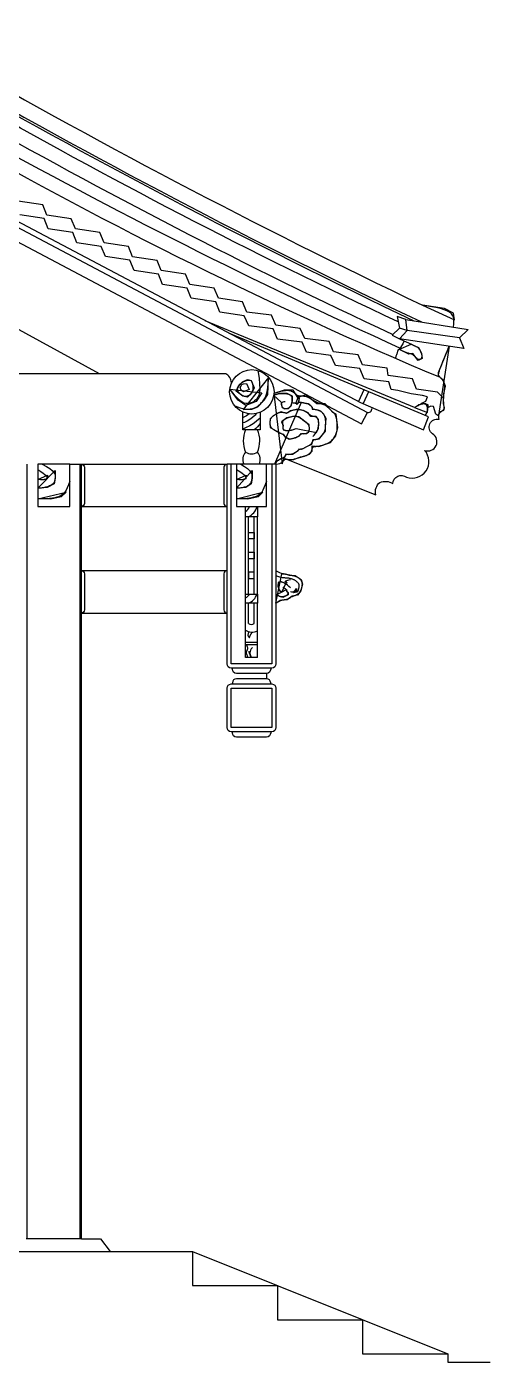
# Model space of a CAD drawing. Header units: metres. Extents: x 347 to 6748, y 1381 to 7652.
# Drawn here: x 4569 to 6748, y 1381 to 7652 of the extents above; entities that cross this region are included whole.
import ezdxf

# ---------------------------------------------------------------- set-up
doc = ezdxf.new("R2010")
doc.units = ezdxf.units.M
for name, color, linetype in [('3', 3, 'Continuous'), ('4', 4, 'Continuous'), ('7', 7, 'Continuous')]:
    doc.layers.add(name, color=color, linetype=linetype)

msp = doc.modelspace()

# ---------------------------------------------------------------- linework, layer by layer
at = {"layer": '3'}
for p, q in [((4272.58, 6371.14), (4908.87, 6023.75)), ((6391.91, 5864.54), (5408.27, 6270.77)), ((6457.83, 5820.19), (5518.71, 6212.7)), ((6153.5, 5947.39), (6128.83, 5892.89)), ((6174.64, 5938.55), (6149.54, 5883.1)), ((6137.89, 5888.16), (6433.62, 5759.71)), ((6433.62, 5759.71), (6457.83, 5820.19)), ((4571.73, 1961.1), (4571.73, 5598.75)), ((4819.73, 1961.1), (4819.73, 5598.75)), ((5555.39, 5598.75), (5510.39, 5598.75)), ((5740.39, 5598.75), (5695.39, 5598.75)), ((6209.32, 5454.55), (6209.32, 5454.55)), ((5596.56, 4988.27), (5596.56, 5350.61)), ((5611.56, 4988.27), (5611.56, 5350.61)), ((5638.24, 4988.27), (5638.24, 5350.61)), ((5653.24, 4988.27), (5653.24, 5350.61)), ((5596.56, 4988.27), (5596.56, 5120.15)), ((5611.56, 4988.27), (5611.56, 5120.15)), ((5638.24, 4988.27), (5638.24, 5120.15)), ((5653.24, 4988.27), (5653.24, 5120.15)), ((5596.56, 4690.89), (5596.56, 4945.53)), ((5611.56, 4850.42), (5611.56, 4945.53)), ((5638.24, 4850.45), (5638.24, 4945.53)), ((5653.24, 4690.89), (5653.24, 4945.53)), ((5653.24, 4760.84), (5596.56, 4760.84)), ((5653.24, 4750.16), (5596.56, 4750.16)), ((5653.24, 4690.89), (5596.56, 4690.89)), ((5695.39, 4615.97), (5695.39, 4590.97)), ((4825.73, 1961.1), (4565.73, 1961.1)), ((5347.26, 1901.1), (6547.26, 1421.1))]:
    msp.add_line(p, q, dxfattribs=at)
for points in [[(3547.26, 7586.91, -0.11), (4134.22, 7467.1, 0.02), (6423.44, 6266.08)], [(3547.26, 7576.91, -0.11), (4129.64, 7458.19, 0.02), (6388.58, 6271.7, 0.02)], [(6314.27, 6266.06, -0.02), (4291.86, 7316.4, 0.13), (3547.26, 7511.84)], [(3547.26, 7381.36, -0.16), (4321.96, 7151.03, 0.02), (6324.16, 6143.54)], [(3547.26, 7276.36, -0.13), (4221.71, 7135.92, 0.03), (6511.23, 6005.98)], [(6288.68, 6206.4, -0.02), (4276.81, 7246.25, -0.02)], [(3547.26, 7065.59, -0.12), (4076.24, 6975.56), (6137.89, 5888.16)], [(3547.26, 7040.52, -0.12), (4065.34, 6953.05), (6170.52, 5841)], [(5666.53, 5788.4, -0.05), (5638.55, 5759.6)], [(4825.73, 5598.75, -0.31), (4840.73, 5583.54), (4840.73, 5413.96, -0.31), (4825.73, 5398.75)], [(5510.39, 5598.75, 0.31), (5495.39, 5583.54), (5495.39, 5413.96, 0.31), (5510.39, 5398.75)], [(4825.73, 5098.75, -0.31), (4840.73, 5083.54), (4840.73, 4913.96, -0.31), (4825.73, 4898.75)], [(5510.39, 5098.75, 0.31), (5495.39, 5083.54), (5495.39, 4913.96, 0.31), (5510.39, 4898.75)], [(5715.39, 4640.97), (5715.39, 4635.97, -0.41), (5695.39, 4615.97), (5555.39, 4615.97, -0.41), (5535.39, 4635.97), (5535.39, 4640.97)], [(5715.39, 4565.97), (5715.39, 4570.97, 0.41), (5695.39, 4590.97), (5555.39, 4590.97, 0.41), (5535.39, 4570.97), (5535.39, 4565.97)], [(5715.39, 4340.97), (5715.39, 4335.97, -0.41), (5695.39, 4315.97), (5555.39, 4315.97, -0.41), (5535.39, 4335.97), (5535.39, 4340.97)]]:
    msp.add_lwpolyline(points, format="xyb", dxfattribs=at)
for points in [[(5655.41, 6038.01), (5655.41, 6038.01), (5660.78, 6002.52), (5663.55, 5974.07), (5664.08, 5951.74), (5662.72, 5934.62), (5659.83, 5921.79), (5655.75, 5912.35), (5650.86, 5905.37), (5645.48, 5899.96), (5639.94, 5895.36), (5634.27, 5891.43), (5628.49, 5888.2), (5622.59, 5885.71), (5616.58, 5883.98), (5610.45, 5883.03), (5604.21, 5882.9), (5597.86, 5883.61), (5591.35, 5885.25), (5584.5, 5888.12), (5577.08, 5892.57), (5568.85, 5898.96), (5559.6, 5907.65), (5549.08, 5919), (5537.07, 5933.36), (5523.34, 5951.09), (5673.5, 5933.2), (5646.74, 5893.04), (5599.06, 5874.33), (5562.45, 5898.99), (5523.34, 5951.09)], [(5544.55, 5873.54), (5544.55, 5873.54), (5559.11, 5867.22), (5571.87, 5862.59), (5583.02, 5859.42), (5592.75, 5857.49), (5601.22, 5856.56), (5608.63, 5856.43), (5615.16, 5856.86), (5620.99, 5857.63), (5626.28, 5858.56), (5631.13, 5859.63), (5635.59, 5860.88), (5639.75, 5862.32), (5643.66, 5863.99), (5647.4, 5865.91), (5651.03, 5868.11), (5654.63, 5870.61), (5658.25, 5873.44), (5661.89, 5876.57), (5665.54, 5879.98), (5669.18, 5883.64), (5672.81, 5887.51), (5676.41, 5891.57), (5679.97, 5895.78), (5683.47, 5900.13), (5686.9, 5904.71), (5690.23, 5910.18), (5693.41, 5917.32), (5696.42, 5926.93), (5699.21, 5939.77), (5701.74, 5956.66), (5703.99, 5978.36), (5705.9, 6005.67), (5585.93, 5854.25), (5626.51, 5856.39), (5654.28, 5867.05), (5684.18, 5899.06), (5701.27, 5924.67), (5705.9, 6005.67)], [(5623.75, 5991.7), (5623.75, 5991.7), (5628.23, 5979.59), (5630.95, 5969.26), (5632.19, 5960.53), (5632.2, 5953.18), (5631.21, 5947.02), (5629.5, 5941.85), (5627.31, 5937.47), (5624.89, 5933.68), (5622.45, 5930.31), (5620.03, 5927.31), (5617.63, 5924.69), (5615.22, 5922.42), (5612.81, 5920.5), (5610.38, 5918.91), (5607.93, 5917.65), (5605.45, 5916.7), (5602.92, 5916.06), (5600.35, 5915.73), (5597.71, 5915.71), (5594.98, 5916), (5592.17, 5916.62), (5589.24, 5917.55), (5586.2, 5918.81), (5583.03, 5920.4), (5579.73, 5922.31), (5576.38, 5924.52), (5573.09, 5926.99), (5569.96, 5929.69), (5567.08, 5932.56), (5564.57, 5935.59), (5562.52, 5938.73), (5561.03, 5941.95), (5560.18, 5945.21), (5559.93, 5948.47), (5560.19, 5951.73), (5560.91, 5954.94), (5562, 5958.07), (5563.41, 5961.1), (5565.05, 5964.01), (5566.85, 5966.75), (5568.76, 5969.32), (5570.79, 5971.73), (5572.94, 5974.01), (5575.24, 5976.17), (5577.71, 5978.26), (5580.36, 5980.28), (5583.22, 5982.27), (5586.29, 5984.26), (5589.61, 5986.25), (5593.22, 5988.15), (5597.17, 5989.85), (5601.51, 5991.25), (5606.29, 5992.25), (5611.55, 5992.72), (5617.36, 5992.58), (5623.75, 5991.7), (5638.23, 5956.83), (5624.6, 5929.53), (5605.87, 5913.45), (5584.59, 5916.86), (5553.94, 5941.52), (5565.86, 5968.74), (5583.74, 5984.05), (5605.87, 5995.11), (5623.75, 5991.7)], [(5602.5, 5976.34), (5614.79, 5947.99), (5588.31, 5938.54), (5576.01, 5945.15), (5571.28, 5958.38), (5579.79, 5972.56), (5587.36, 5975.39), (5602.5, 5976.34)], [(5782.8, 5891.55), (5782.8, 5891.55), (5776.89, 5890.65), (5772.47, 5889.52), (5769.31, 5888.21), (5767.23, 5886.73), (5766.02, 5885.11), (5765.48, 5883.39), (5765.41, 5881.58), (5765.61, 5879.73), (5765.91, 5877.85), (5766.28, 5875.96), (5766.72, 5874.1), (5767.25, 5872.27), (5767.88, 5870.51), (5768.59, 5868.83), (5769.42, 5867.25), (5770.35, 5865.8), (5771.39, 5864.5), (5772.55, 5863.34), (5773.82, 5862.32), (5775.21, 5861.44), (5776.72, 5860.71), (5778.34, 5860.11), (5780.07, 5859.65), (5781.92, 5859.32), (5783.88, 5859.12), (5785.93, 5859.06), (5788.04, 5859.14), (5790.18, 5859.36), (5792.34, 5859.73), (5794.47, 5860.26), (5796.56, 5860.93), (5798.58, 5861.77), (5800.5, 5862.77), (5802.32, 5863.94), (5804.04, 5865.27), (5805.66, 5866.77), (5807.17, 5868.42), (5808.57, 5870.25), (5809.85, 5872.23), (5811.03, 5874.39), (5812.09, 5876.7), (5813.04, 5879.15), (5813.88, 5881.72), (5814.62, 5884.39), (5815.27, 5887.14), (5815.81, 5889.93), (5816.27, 5892.75), (5816.64, 5895.58), (5816.92, 5898.4), (5817.08, 5901.18), (5817.09, 5903.91), (5816.9, 5906.58), (5816.49, 5909.16), (5815.8, 5911.65), (5814.81, 5914.02), (5813.48, 5916.26), (5811.78, 5918.35), (5809.69, 5920.28), (5807.2, 5922.05), (5804.3, 5923.65), (5800.98, 5925.06), (5797.23, 5926.27), (5793.05, 5927.28), (5788.41, 5928.08), (5783.3, 5928.65), (5777.67, 5928.95), (5771.44, 5928.92), (5764.56, 5928.51), (5756.95, 5927.67), (5748.56, 5926.34), (5739.31, 5924.48), (5729.13, 5922.04), (5764.91, 5889.45), (5764.91, 5879.99), (5769.12, 5864.23), (5780.69, 5857.92), (5799.63, 5860.02), (5812.26, 5872.63), (5817.52, 5895.76), (5817.52, 5917.83), (5793.32, 5930.45), (5757.54, 5929.39), (5729.13, 5922.04)], [(5819.62, 5886.3), (5819.62, 5886.3), (5824.26, 5886.12), (5827.98, 5885.64), (5830.94, 5884.95), (5833.25, 5884.15), (5835.04, 5883.34), (5836.45, 5882.6), (5837.61, 5882.04), (5838.65, 5881.74), (5839.67, 5881.79), (5840.7, 5882.19), (5841.72, 5882.94), (5842.74, 5884.03), (5843.74, 5885.45), (5844.73, 5887.2), (5845.69, 5889.27), (5846.63, 5891.64), (5847.52, 5894.31), (5848.29, 5897.23), (5848.87, 5900.34), (5849.17, 5903.59), (5849.11, 5906.91), (5848.6, 5910.25), (5847.57, 5913.56), (5845.93, 5916.78), (5833.3, 5886.3), (5838.56, 5877.89), (5846.98, 5888.4), (5851.19, 5908.37), (5845.93, 5916.78)], [(5647.43, 5835.47), (5641.76, 5829.01), (5629.87, 5817.25), (5618.01, 5807.7), (5605.68, 5800.19), (5592.39, 5794.54), (5584.25, 5792.35)], [(5614.01, 5834.19), (5613.95, 5834.13), (5608.13, 5829.14), (5602.08, 5825.02), (5595, 5821.27), (5586.09, 5817.44), (5584.25, 5816.73)], [(5913.27, 5727.58), (5913.27, 5727.58), (5919.03, 5734.25), (5923.78, 5740.13), (5927.63, 5745.34), (5930.7, 5749.96), (5933.11, 5754.11), (5934.98, 5757.88), (5936.42, 5761.39), (5937.55, 5764.72), (5938.48, 5767.97), (5939.23, 5771.16), (5939.83, 5774.27), (5940.28, 5777.31), (5940.61, 5780.28), (5940.82, 5783.17), (5940.94, 5785.99), (5940.97, 5788.72), (5940.94, 5791.37), (5940.83, 5793.94), (5940.64, 5796.43), (5940.36, 5798.84), (5939.98, 5801.16), (5939.49, 5803.4), (5938.89, 5805.56), (5938.17, 5807.64), (5937.31, 5809.63), (5936.31, 5811.53), (5935.16, 5813.31), (5933.85, 5814.95), (5932.36, 5816.45), (5930.7, 5817.79), (5928.83, 5818.95), (5926.77, 5819.9), (5924.5, 5820.66), (5922.06, 5821.26), (5919.51, 5821.77), (5916.88, 5822.25), (5914.23, 5822.75), (5911.6, 5823.33), (5909.04, 5824.05), (5906.6, 5824.98), (5904.31, 5826.16), (5902.15, 5827.55), (5900.08, 5829.13), (5898.08, 5830.83), (5896.09, 5832.63), (5894.1, 5834.47), (5892.06, 5836.32), (5889.94, 5838.12), (5887.72, 5839.86), (5885.37, 5841.5), (5882.91, 5843.07), (5880.34, 5844.54), (5877.65, 5845.92), (5874.85, 5847.21), (5871.93, 5848.41), (5868.9, 5849.51), (5865.75, 5850.51), (5862.49, 5851.4), (5859.13, 5852.16), (5855.66, 5852.79), (5852.09, 5853.28), (5848.43, 5853.6), (5844.68, 5853.75), (5840.84, 5853.71), (5836.93, 5853.49), (5833, 5853.09), (5829.1, 5852.55), (5825.3, 5851.9), (5821.66, 5851.15), (5818.23, 5850.34), (5815.07, 5849.49), (5812.26, 5848.63), (5809.82, 5847.79), (5807.72, 5846.96), (5805.91, 5846.14), (5804.34, 5845.33), (5802.97, 5844.53), (5801.73, 5843.73), (5800.57, 5842.94), (5799.46, 5842.15), (5798.32, 5841.37), (5797.15, 5840.61), (5795.9, 5839.91), (5794.55, 5839.28), (5793.06, 5838.77), (5791.42, 5838.38), (5789.58, 5838.16), (5787.53, 5838.12), (5785.25, 5838.29), (5782.77, 5838.62), (5780.16, 5839.06), (5777.47, 5839.57), (5774.75, 5840.09), (5772.07, 5840.59), (5769.47, 5841), (5767.01, 5841.28), (5764.74, 5841.38), (5762.61, 5841.31), (5760.58, 5841.07), (5758.6, 5840.66), (5756.61, 5840.09), (5754.58, 5839.35), (5752.46, 5838.46), (5750.18, 5837.42), (5747.72, 5836.23), (5745.11, 5834.92), (5742.39, 5833.49), (5739.61, 5831.97), (5736.82, 5830.38), (5734.05, 5828.73), (5731.36, 5827.04), (5728.78, 5825.33), (5726.37, 5823.62), (5724.12, 5821.9), (5722.05, 5820.14), (5720.17, 5818.33), (5718.47, 5816.45), (5716.97, 5814.49), (5715.67, 5812.44), (5714.58, 5810.27), (5713.7, 5807.97), (5713.01, 5805.57), (5712.49, 5803.08), (5712.12, 5800.52), (5711.89, 5797.93), (5711.77, 5795.31), (5711.74, 5792.7), (5711.77, 5790.12), (5711.87, 5787.59), (5712.03, 5785.11), (5712.29, 5782.7), (5712.67, 5780.38), (5713.19, 5778.14), (5713.87, 5776.01), (5714.73, 5773.98), (5715.81, 5772.08), (5717.11, 5770.3), (5718.63, 5768.62), (5720.38, 5767.02), (5722.36, 5765.46), (5724.56, 5763.92), (5726.98, 5762.37), (5729.61, 5760.78), (5732.47, 5759.11), (5735.52, 5757.36), (5738.73, 5755.55), (5742.04, 5753.71), (5745.38, 5751.89), (5748.69, 5750.11), (5751.92, 5748.42), (5755.01, 5746.86), (5757.89, 5745.45), (5760.53, 5744.23), (5762.93, 5743.16), (5765.11, 5742.19), (5767.1, 5741.29), (5768.93, 5740.4), (5770.62, 5739.49), (5772.19, 5738.5), (5773.68, 5737.39), (5775.09, 5736.13), (5776.43, 5734.76), (5777.7, 5733.32), (5778.89, 5731.85), (5780, 5730.41), (5781.03, 5729.04), (5781.96, 5727.79), (5782.8, 5726.7), (5783.54, 5725.82), (5784.21, 5725.12), (5784.83, 5724.57), (5785.43, 5724.14), (5786.02, 5723.81), (5786.64, 5723.53), (5787.31, 5723.28), (5788.06, 5723.03), (5788.89, 5722.75), (5789.81, 5722.43), (5790.78, 5722.09), (5791.81, 5721.71), (5792.85, 5721.3), (5793.9, 5720.86), (5794.94, 5720.38), (5795.95, 5719.87), (5796.92, 5719.34), (5797.89, 5718.79), (5798.92, 5718.28), (5800.05, 5717.81), (5801.33, 5717.43), (5802.83, 5717.16), (5804.58, 5717.03), (5806.65, 5717.07), (5809.05, 5717.3), (5811.75, 5717.7), (5814.68, 5718.26), (5817.78, 5718.95), (5820.98, 5719.76), (5824.2, 5720.67), (5827.4, 5721.64), (5830.49, 5722.68), (5833.44, 5723.74), (5836.21, 5724.84), (5838.82, 5725.97), (5841.26, 5727.12), (5843.52, 5728.3), (5845.61, 5729.5), (5847.52, 5730.72), (5849.26, 5731.96), (5850.82, 5733.21), (5852.22, 5734.46), (5853.5, 5735.67), (5854.67, 5736.82), (5855.77, 5737.89), (5856.83, 5738.86), (5857.86, 5739.69), (5858.9, 5740.37), (5859.97, 5740.87), (5861.08, 5741.23), (5862.25, 5741.45), (5863.46, 5741.57), (5864.75, 5741.62), (5866.1, 5741.63), (5867.54, 5741.61), (5869.07, 5741.6), (5870.7, 5741.61), (5872.4, 5741.67), (5874.16, 5741.78), (5875.96, 5741.95), (5877.77, 5742.18), (5879.58, 5742.48), (5881.36, 5742.87), (5883.1, 5743.35), (5884.78, 5743.92), (5886.38, 5744.6), (5887.9, 5745.37), (5889.33, 5746.24), (5890.66, 5747.21), (5891.88, 5748.27), (5892.99, 5749.44), (5893.98, 5750.71), (5894.83, 5752.07), (5895.56, 5753.53), (5896.17, 5755.09), (5896.67, 5756.75), (5897.06, 5758.51), (5897.35, 5760.36), (5897.55, 5762.32), (5897.66, 5764.37), (5897.68, 5766.52), (5897.59, 5768.74), (5897.37, 5771.02), (5896.98, 5773.33), (5896.4, 5775.64), (5895.61, 5777.94), (5894.58, 5780.21), (5893.27, 5782.41), (5891.68, 5784.54), (5889.82, 5786.62), (5887.7, 5788.66), (5885.36, 5790.69), (5882.81, 5792.74), (5880.08, 5794.83), (5877.19, 5796.99), (5874.16, 5799.23), (5871.02, 5801.58), (5867.79, 5803.99), (5864.53, 5806.43), (5861.25, 5808.82), (5858, 5811.14), (5854.8, 5813.32), (5851.7, 5815.33), (5848.73, 5817.1), (5845.91, 5818.61), (5843.19, 5819.84), (5840.52, 5820.82), (5837.84, 5821.55), (5835.08, 5822.04), (5832.19, 5822.3), (5829.1, 5822.34), (5825.76, 5822.18), (5822.13, 5821.82), (5818.25, 5821.27), (5814.18, 5820.52), (5810, 5819.6), (5805.76, 5818.49), (5801.52, 5817.2), (5797.35, 5815.75), (5793.32, 5814.12), (5789.48, 5812.34), (5785.88, 5810.41), (5782.55, 5808.37), (5779.55, 5806.24), (5776.91, 5804.04), (5774.67, 5801.8), (5772.88, 5799.55), (5771.57, 5797.3), (5770.77, 5795.09), (5770.41, 5792.92), (5770.4, 5790.81), (5770.65, 5788.76), (5771.09, 5786.8), (5771.62, 5784.94), (5772.16, 5783.18), (5772.62, 5781.54), (5772.94, 5780.02), (5773.12, 5778.61), (5773.19, 5777.29), (5773.17, 5776.02), (5773.1, 5774.78), (5772.99, 5773.56), (5772.89, 5772.31), (5772.8, 5771.03), (5772.76, 5769.68), (5772.81, 5768.3), (5772.95, 5766.9), (5773.24, 5765.51), (5773.69, 5764.15), (5774.33, 5762.85), (5775.19, 5761.63), (5776.31, 5760.52), (5777.7, 5759.53), (5779.35, 5758.68), (5781.27, 5757.96), (5783.43, 5757.37), (5785.83, 5756.92), (5788.47, 5756.61), (5791.31, 5756.44), (5794.37, 5756.4), (5797.64, 5756.51), (5801.23, 5756.81), (5805.23, 5757.35), (5809.76, 5758.18), (5814.93, 5759.36), (5820.86, 5760.92), (5827.64, 5762.92), (5835.4, 5765.42), (5930.1, 5746.5), (5939.57, 5765.42), (5941.67, 5789.6), (5939.57, 5808.52), (5929.05, 5822.18), (5904.85, 5822.18), (5891.17, 5839), (5870.13, 5850.56), (5841.72, 5855.82), (5808.05, 5848.46), (5799.63, 5842.15), (5790.16, 5835.85), (5764.91, 5843.2), (5752.28, 5839), (5727.03, 5825.33), (5712.3, 5811.67), (5711.25, 5789.6), (5713.35, 5770.68), (5730.19, 5760.17), (5760.7, 5743.35), (5774.38, 5739.14), (5783.85, 5724.43), (5787, 5723.38), (5796.47, 5720.22), (5802.79, 5714.97), (5832.25, 5722.33), (5851.19, 5731.79), (5858.55, 5742.3), (5868.02, 5741.25), (5883.81, 5742.3), (5895.38, 5749.65), (5898.54, 5763.32), (5896.43, 5783.29), (5875.39, 5798.01), (5846.98, 5820.08), (5829.09, 5824.28), (5791.21, 5815.87), (5765.96, 5796.95), (5774.38, 5780.14), (5772.27, 5771.73), (5773.33, 5759.11), (5792.27, 5754.91), (5813.31, 5758.06), (5835.4, 5765.42)], [(5848.03, 5888.4), (5848.03, 5888.4), (5852.57, 5888.63), (5856.75, 5888.58), (5860.59, 5888.29), (5864.12, 5887.82), (5867.37, 5887.24), (5870.37, 5886.59), (5873.15, 5885.94), (5875.74, 5885.34), (5878.16, 5884.83), (5880.42, 5884.4), (5882.54, 5884.03), (5884.53, 5883.68), (5886.39, 5883.34), (5888.14, 5882.98), (5889.79, 5882.58), (5891.35, 5882.09), (5892.82, 5881.52), (5894.22, 5880.85), (5895.55, 5880.1), (5896.83, 5879.27), (5898.05, 5878.36), (5899.24, 5877.39), (5900.39, 5876.35), (5901.52, 5875.26), (5902.62, 5874.12), (5903.7, 5872.94), (5904.74, 5871.74), (5905.73, 5870.51), (5906.64, 5869.28), (5907.48, 5868.04), (5908.23, 5866.82), (5908.88, 5865.63), (5909.43, 5864.46), (5909.92, 5863.34), (5910.42, 5862.26), (5910.99, 5861.23), (5911.69, 5860.25), (5912.58, 5859.35), (5913.73, 5858.51), (5915.2, 5857.74), (5917.02, 5857.06), (5919.14, 5856.44), (5921.51, 5855.88), (5924.03, 5855.36), (5926.64, 5854.86), (5929.28, 5854.37), (5931.86, 5853.88), (5934.31, 5853.36), (5936.58, 5852.82), (5938.68, 5852.23), (5940.64, 5851.59), (5942.46, 5850.89), (5944.19, 5850.11), (5945.85, 5849.25), (5947.46, 5848.29), (5949.04, 5847.23), (5950.62, 5846.06), (5952.2, 5844.77), (5953.77, 5843.36), (5955.35, 5841.82), (5956.93, 5840.17), (5958.51, 5838.39), (5960.09, 5836.48), (5961.67, 5834.44), (5963.24, 5832.27), (5964.78, 5829.94), (5966.26, 5827.42), (5967.65, 5824.68), (5968.92, 5821.69), (5970.03, 5818.43), (5970.95, 5814.87), (5971.66, 5810.97), (5972.14, 5806.73), (5972.4, 5802.23), (5972.49, 5797.57), (5972.45, 5792.84), (5972.31, 5788.14), (5972.11, 5783.57), (5971.88, 5779.24), (5971.66, 5775.23), (5971.48, 5771.62), (5971.31, 5768.37), (5971.09, 5765.41), (5970.79, 5762.66), (5970.35, 5760.06), (5969.74, 5757.54), (5968.9, 5755.03), (5967.8, 5752.46), (5966.41, 5749.77), (5964.76, 5746.99), (5962.92, 5744.17), (5960.94, 5741.33), (5958.89, 5738.53), (5956.83, 5735.8), (5954.81, 5733.19), (5952.9, 5730.73), (5951.13, 5728.47), (5949.5, 5726.39), (5947.98, 5724.5), (5946.52, 5722.79), (5945.1, 5721.24), (5943.7, 5719.87), (5942.27, 5718.66), (5940.8, 5717.6), (5939.25, 5716.68), (5937.63, 5715.9), (5935.95, 5715.25), (5934.22, 5714.7), (5932.46, 5714.26), (5930.69, 5713.9), (5928.9, 5713.61), (5927.12, 5713.39), (5925.35, 5713.21), (5923.62, 5713.03), (5921.93, 5712.8), (5920.3, 5712.47), (5918.75, 5711.99), (5917.28, 5711.32), (5915.92, 5710.4), (5914.67, 5709.19), (5913.54, 5707.64), (5912.49, 5705.82), (5911.47, 5703.78), (5910.42, 5701.59), (5909.28, 5699.3), (5908.01, 5696.99), (5906.55, 5694.72), (5904.85, 5692.54), (5902.87, 5690.52), (5900.63, 5688.64), (5898.17, 5686.87), (5895.53, 5685.21), (5892.76, 5683.61), (5889.88, 5682.07), (5886.94, 5680.56), (5883.98, 5679.05), (5881.03, 5677.54), (5878.12, 5676.04), (5875.25, 5674.59), (5872.45, 5673.21), (5869.73, 5671.94), (5867.11, 5670.8), (5864.61, 5669.84), (5862.24, 5669.07), (5860.01, 5668.52), (5857.93, 5668.15), (5856.01, 5667.92), (5854.23, 5667.78), (5852.62, 5667.67), (5851.16, 5667.57), (5849.87, 5667.4), (5848.73, 5667.14), (5847.75, 5666.74), (5846.87, 5666.19), (5846.03, 5665.48), (5845.16, 5664.62), (5844.2, 5663.61), (5843.09, 5662.44), (5841.75, 5661.1), (5840.14, 5659.61), (5838.2, 5657.96), (5835.97, 5656.2), (5833.5, 5654.38), (5830.85, 5652.56), (5828.06, 5650.78), (5825.2, 5649.11), (5822.31, 5647.6), (5819.45, 5646.29), (5816.66, 5645.24), (5813.96, 5644.42), (5811.36, 5643.82), (5808.86, 5643.4), (5806.46, 5643.15), (5804.18, 5643.04), (5802.02, 5643.05), (5799.98, 5643.14), (5798.07, 5643.3), (5796.29, 5643.48), (5794.63, 5643.63), (5793.08, 5643.71), (5791.63, 5643.68), (5790.29, 5643.49), (5789.04, 5643.09), (5787.88, 5642.44), (5786.8, 5641.51), (5785.77, 5640.35), (5784.76, 5638.99), (5783.74, 5637.51), (5782.68, 5635.96), (5781.54, 5634.38), (5780.31, 5632.85), (5778.94, 5631.4), (5777.41, 5630.09), (5775.7, 5628.88), (5773.82, 5627.74), (5771.75, 5626.61), (5769.48, 5625.46), (5767, 5624.23), (5764.31, 5622.9), (5761.4, 5621.42), (5758.27, 5619.74), (5754.98, 5617.82), (5751.59, 5615.64), (5748.16, 5613.14), (5744.77, 5610.3), (5741.48, 5607.08), (5738.35, 5603.44), (5735.45, 5599.34), (5860.66, 5889.45), (5877.49, 5884.2), (5892.22, 5883.15), (5901.69, 5875.79), (5910.11, 5865.28), (5911.16, 5856.87), (5936.41, 5853.71), (5949.04, 5848.46), (5961.67, 5835.85), (5974.29, 5814.82), (5971.14, 5770.68), (5971.14, 5753.86), (5951.14, 5728.63), (5941.67, 5716.02), (5926.94, 5712.87), (5913.27, 5712.87), (5908.01, 5690.79), (5883.81, 5679.23), (5860.66, 5666.62), (5846.98, 5668.72), (5843.82, 5661.36), (5818.57, 5643.49), (5798.58, 5642.44), (5787, 5645.59), (5780.69, 5629.83), (5763.86, 5623.52), (5742.81, 5610.91), (5735.45, 5599.34)], [(6441.82, 5826.88), (6441.82, 5826.88), (6445.43, 5832.39), (6448.25, 5838.08), (6450.32, 5843.83), (6451.7, 5849.5), (6452.46, 5854.96), (6452.64, 5860.09), (6452.3, 5864.75), (6451.51, 5868.81), (6450.31, 5872.17), (6448.75, 5874.87), (6446.89, 5876.98), (6444.77, 5878.55), (6442.43, 5879.66), (6439.93, 5880.37), (6437.3, 5880.75), (6434.61, 5880.86), (6431.88, 5880.77), (6429.16, 5880.49), (6426.45, 5880.04), (6423.8, 5879.46), (6421.21, 5878.75), (6418.71, 5877.93), (6416.33, 5877.02), (6414.09, 5876.04), (6411.99, 5875.01), (6409.94, 5873.9), (6407.81, 5872.7), (6405.49, 5871.39), (6402.85, 5869.94), (6399.79, 5868.33), (6396.19, 5866.53), (6391.91, 5864.54), (6452.58, 5841.21), (6455.8, 5876.58), (6434.88, 5883.01), (6412.35, 5876.58), (6404.3, 5870.15), (6391.91, 5864.54)], [(5666.53, 5815.84), (5660.27, 5809.18), (5647.94, 5798.21), (5633.62, 5787.69), (5616.98, 5777.68), (5597.71, 5768.25), (5584.25, 5762.93)], [(4641.21, 5598.75), (4641.21, 5598.75), (4661.66, 5587.74), (4677.02, 5577.87), (4688.01, 5569.03), (4695.33, 5561.13), (4699.72, 5554.06), (4701.87, 5547.72), (4702.52, 5542.01), (4702.37, 5536.84), (4702.03, 5532.1), (4701.55, 5527.75), (4700.91, 5523.76), (4700.05, 5520.08), (4698.92, 5516.68), (4697.49, 5513.52), (4695.69, 5510.56), (4693.48, 5507.77), (4690.84, 5505.1), (4687.77, 5502.58), (4684.31, 5500.2), (4680.5, 5497.97), (4676.36, 5495.91), (4671.94, 5494.02), (4667.26, 5492.32), (4662.36, 5490.81), (4657.27, 5489.49), (4652.05, 5488.38), (4646.74, 5487.45), (4641.39, 5486.7), (4636.07, 5486.13), (4630.82, 5485.73), (4625.68, 5485.5), (4620.73, 5485.42), (4703.18, 5567.79), (4703.18, 5532.26), (4698.33, 5506.42), (4664.38, 5488.65), (4633.66, 5485.42), (4620.73, 5485.42)], [(5720.39, 5598.75), (5720.39, 4660.97), (5530.39, 4660.97), (5530.39, 5598.75)], [(5575.87, 5598.75), (5575.87, 5598.75), (5593.02, 5587.74), (5605.91, 5577.87), (5615.11, 5569.03), (5621.25, 5561.13), (5624.91, 5554.06), (5626.69, 5547.72), (5627.2, 5542.01), (5627.04, 5536.84), (5626.69, 5532.1), (5626.24, 5527.75), (5625.66, 5523.76), (5624.92, 5520.08), (5623.99, 5516.68), (5622.85, 5513.52), (5621.47, 5510.56), (5619.81, 5507.77), (5617.86, 5505.1), (5615.61, 5502.58), (5613.04, 5500.2), (5610.16, 5497.97), (5606.96, 5495.91), (5603.43, 5494.02), (5599.56, 5492.32), (5595.36, 5490.81), (5590.82, 5489.49), (5586.01, 5488.38), (5580.99, 5487.45), (5575.85, 5486.7), (5570.64, 5486.13), (5565.45, 5485.73), (5560.34, 5485.5), (5555.39, 5485.42), (5627.84, 5567.79), (5627.84, 5532.26), (5622.99, 5506.42), (5599.04, 5488.65), (5568.33, 5485.42), (5555.39, 5485.42)], [(4620.73, 5572.98), (4620.73, 5572.98), (4635.63, 5563.94), (4646.75, 5556.38), (4654.6, 5550.12), (4659.72, 5545.01), (4662.63, 5540.89), (4663.87, 5537.61), (4663.96, 5535.01), (4663.44, 5532.93), (4662.73, 5531.24), (4661.92, 5529.87), (4660.98, 5528.78), (4659.88, 5527.92), (4658.62, 5527.25), (4657.17, 5526.73), (4655.5, 5526.3), (4653.6, 5525.93), (4651.44, 5525.59), (4648.92, 5525.3), (4645.95, 5525.08), (4642.42, 5524.98), (4638.24, 5525.02), (4633.29, 5525.23), (4627.49, 5525.66), (4620.73, 5526.34), (4666, 5546.8), (4664.38, 5529.03), (4656.3, 5525.8), (4640.13, 5524.19), (4620.73, 5526.34)], [(5555.39, 5572.98), (5555.39, 5572.98), (5570.3, 5563.94), (5581.41, 5556.38), (5589.26, 5550.12), (5594.38, 5545.01), (5597.29, 5540.89), (5598.53, 5537.61), (5598.63, 5535.01), (5598.1, 5532.93), (5597.4, 5531.24), (5596.58, 5529.87), (5595.64, 5528.78), (5594.55, 5527.92), (5593.28, 5527.25), (5591.83, 5526.73), (5590.16, 5526.3), (5588.27, 5525.93), (5586.1, 5525.59), (5583.58, 5525.3), (5580.61, 5525.08), (5577.08, 5524.98), (5572.9, 5525.02), (5567.96, 5525.23), (5562.15, 5525.66), (5555.39, 5526.34), (5600.66, 5546.8), (5599.04, 5529.03), (5590.96, 5525.8), (5574.79, 5524.19), (5555.39, 5526.34)], [(4770.73, 5518.43), (4770.73, 5518.43), (4764.81, 5500.93), (4759.21, 5486.8), (4753.81, 5475.61), (4748.46, 5466.9), (4743.05, 5460.24), (4737.44, 5455.16), (4731.49, 5451.24), (4725.08, 5448.01), (4718.02, 5445.11), (4709.99, 5442.51), (4700.63, 5440.25), (4689.55, 5438.37), (4676.39, 5436.92), (4660.78, 5435.93), (4642.35, 5435.46), (4620.73, 5435.54), (4754.38, 5466.85), (4731.47, 5445.32), (4682.97, 5434.55), (4620.73, 5435.54)], [(5695.39, 5518.43), (5695.39, 5518.43), (5689.47, 5500.93), (5683.87, 5486.8), (5678.47, 5475.61), (5673.13, 5466.9), (5667.72, 5460.24), (5662.1, 5455.16), (5656.15, 5451.24), (5649.74, 5448.01), (5642.7, 5445.11), (5634.81, 5442.51), (5625.82, 5440.25), (5615.46, 5438.37), (5603.5, 5436.92), (5589.66, 5435.93), (5573.71, 5435.46), (5555.39, 5435.54), (5679.04, 5466.85), (5656.14, 5445.32), (5607.64, 5434.55), (5555.39, 5435.54)], [(5841.36, 4996.77), (5845.61, 5006.77), (5848.24, 5015.12), (5849.48, 5022.04), (5849.57, 5027.7), (5848.73, 5032.32), (5847.19, 5036.09), (5845.18, 5039.21), (5842.93, 5041.88), (5840.63, 5044.26), (5838.3, 5046.42), (5835.96, 5048.36), (5833.58, 5050.11), (5831.17, 5051.7), (5828.73, 5053.14), (5826.24, 5054.46), (5823.7, 5055.68), (5821.11, 5056.81), (5818.46, 5057.86), (5815.75, 5058.83), (5812.98, 5059.7), (5810.14, 5060.48), (5807.24, 5061.16), (5804.25, 5061.75), (5801.2, 5062.23), (5798.06, 5062.6), (5794.84, 5062.9), (5791.56, 5063.15), (5788.2, 5063.38), (5784.77, 5063.62), (5781.29, 5063.89), (5777.74, 5064.22), (5774.13, 5064.64), (5770.46, 5065.19), (5766.69, 5065.87), (5762.76, 5066.69), (5758.61, 5067.69), (5754.19, 5068.86), (5749.46, 5070.23), (5744.35, 5071.81), (5740.39, 5073.09)], [(5772.99, 5020.68), (5772.99, 5020.68), (5778.64, 5017.1), (5782.89, 5014.04), (5785.97, 5011.41), (5788.09, 5009.17), (5789.46, 5007.25), (5790.3, 5005.61), (5790.82, 5004.17), (5791.22, 5002.89), (5791.7, 5001.71), (5792.26, 5000.6), (5792.87, 4999.55), (5793.5, 4998.53), (5794.14, 4997.54), (5794.75, 4996.55), (5795.31, 4995.54), (5795.78, 4994.49), (5796.15, 4993.4), (5796.38, 4992.26), (5796.43, 4991.07), (5796.28, 4989.83), (5795.89, 4988.56), (5795.22, 4987.25), (5794.25, 4985.91), (5792.93, 4984.53), (5791.26, 4983.14), (5789.28, 4981.75), (5787.05, 4980.4), (5784.64, 4979.13), (5782.1, 4977.96), (5779.51, 4976.93), (5776.93, 4976.07), (5774.42, 4975.43), (5772.03, 4975.01), (5769.78, 4974.8), (5767.68, 4974.77), (5765.73, 4974.89), (5763.94, 4975.13), (5762.32, 4975.47), (5760.87, 4975.86), (5759.6, 4976.28), (5758.51, 4976.71), (5757.56, 4977.14), (5756.69, 4977.58), (5755.85, 4978.02), (5754.99, 4978.48), (5754.06, 4978.96), (5753, 4979.46), (5751.77, 4979.98), (5750.33, 4980.52), (5748.75, 4981.08), (5747.09, 4981.62), (5745.43, 4982.14), (5743.86, 4982.62), (5742.44, 4983.04), (5741.26, 4983.39), (5740.39, 4983.63), (5790.09, 5010.43), (5790.09, 5001.89), (5796.92, 4995.06), (5796.92, 4984.82), (5772.99, 4972.87), (5757.61, 4976.28), (5754.19, 4979.7), (5742.23, 4983.11), (5740.39, 4983.63)], [(5808.89, 5017.26), (5808.89, 5017.26), (5800.99, 5024.25), (5793.91, 5029.93), (5787.61, 5034.46), (5782.02, 5037.96), (5777.09, 5040.59), (5772.77, 5042.47), (5769, 5043.76), (5765.73, 5044.58), (5762.9, 5045.06), (5760.47, 5045.24), (5758.4, 5045.14), (5756.67, 5044.76), (5755.21, 5044.13), (5754.01, 5043.26), (5753.02, 5042.17), (5752.2, 5040.88), (5751.52, 5039.4), (5750.97, 5037.75), (5750.57, 5035.94), (5750.31, 5033.98), (5750.2, 5031.89), (5750.23, 5029.68), (5750.42, 5027.36), (5750.77, 5024.94), (5751.28, 5022.46), (5751.92, 5019.93), (5752.68, 5017.42), (5753.53, 5014.95), (5754.46, 5012.57), (5755.44, 5010.34), (5756.45, 5008.28), (5757.47, 5006.45), (5758.48, 5004.87), (5759.54, 5003.55), (5760.68, 5002.46), (5761.97, 5001.61), (5763.45, 5000.97), (5765.18, 5000.52), (5767.2, 5000.27), (5769.57, 5000.19), (5786.67, 5037.75), (5761.03, 5048), (5750.77, 5042.87), (5749.06, 5025.8), (5757.61, 5003.6), (5762.74, 5000.19), (5769.57, 5000.19)], [(5808.89, 5054.83), (5808.89, 5054.83), (5800.44, 5053.12), (5794.2, 5051.71), (5789.96, 5050.41), (5787.52, 5049.06), (5786.69, 5047.47), (5787.25, 5045.46), (5789.02, 5042.85), (5791.79, 5039.46), (5783.25, 5049.7), (5791.79, 5039.46)], [(5808.89, 5000.19), (5808.89, 5000.19), (5813.99, 4998.78), (5818.96, 4999.17), (5823.64, 5000.61), (5827.9, 5002.32), (5831.6, 5003.55), (5834.61, 5003.55), (5836.77, 5001.54), (5837.94, 4996.77), (5822.56, 4993.36), (5836.24, 5013.85), (5837.94, 4996.77)], [(5613.03, 4811.16), (5611.28, 4807.58), (5609.73, 4803.46), (5608.84, 4799.93), (5608.5, 4796.92), (5608.61, 4794.38), (5609.05, 4792.26), (5609.73, 4790.49), (5610.52, 4789.03), (5611.34, 4787.82), (5612.15, 4786.84), (5612.95, 4786.08), (5613.71, 4785.53), (5614.42, 4785.16), (5615.07, 4784.96), (5615.65, 4784.92), (5616.13, 4785.03), (5616.51, 4785.26), (5616.8, 4785.62), (5617.03, 4786.08), (5617.22, 4786.66), (5617.38, 4787.32), (5617.54, 4788.08), (5617.73, 4788.92), (5617.96, 4789.83), (5618.25, 4790.8), (5618.59, 4791.82), (5618.99, 4792.88), (5619.42, 4793.95), (5619.89, 4795.02), (5620.37, 4796.07), (5620.88, 4797.09), (5621.39, 4798.06), (5621.91, 4798.98), (5622.43, 4799.84), (5622.96, 4800.67), (5623.5, 4801.47), (5624.05, 4802.26), (5624.63, 4803.05), (5625.23, 4803.86), (5625.86, 4804.7), (5626.52, 4805.57), (5627.19, 4806.46), (5627.85, 4807.35), (5628.49, 4808.2), (5629.08, 4808.99), (5629.32, 4809.3)], [(5602, 4749.71), (5603.87, 4745.34), (5605.31, 4741.04), (5606.16, 4737.36), (5606.5, 4734.25), (5606.44, 4731.62), (5606.09, 4729.4), (5605.53, 4727.53), (5604.87, 4725.92), (5604.2, 4724.5), (5603.54, 4723.25), (5602.9, 4722.12), (5602.31, 4721.07), (5601.76, 4720.08), (5601.27, 4719.1), (5600.85, 4718.1), (5600.53, 4717.05), (5600.29, 4715.91), (5600.16, 4714.7), (5600.12, 4713.45), (5600.18, 4712.18), (5600.33, 4710.9), (5600.58, 4709.64), (5600.92, 4708.43), (5601.35, 4707.28), (5601.87, 4706.19), (5602.45, 4705.08), (5603.07, 4703.81), (5603.7, 4702.28), (5604.31, 4700.35), (5604.88, 4697.92), (5605.38, 4694.87), (5605.77, 4691.07)], [(5629.33, 4737.47), (5629.33, 4737.47), (5624.13, 4730.73), (5620.63, 4724.68), (5618.61, 4719.17), (5617.83, 4714.05), (5618.06, 4709.17), (5619.06, 4704.4), (5620.61, 4699.58), (5622.46, 4694.58), (5612.96, 4718.47), (5617.31, 4708.31), (5622.46, 4694.58)]]:
    msp.add_lwpolyline(points, dxfattribs=at)
msp.add_lwpolyline([(5530.39, 4360.97), (5530.39, 4545.97), (5720.39, 4545.97), (5720.39, 4360.97)], close=True, dxfattribs=at)
for centre, radius, start, end in [((6173.08, 5859.7), 18.88, 262.2, 16.28), ((5573.87, 5415.86), 45.86, 299.65, 338.08), ((5577.29, 5420.54), 77.15, 295, 343.59), ((5584.96, 5004.24), 35.28, 289.19, 333.07), ((5586.53, 5009.59), 68.19, 290.03, 341.78), ((5624.88, 4867.48), 21.64, 232.01, 308.13), ((5627.2, 4863.05), 53.79, 235.27, 298.95)]:
    msp.add_arc(centre, radius, start, end, dxfattribs=at)
at = {"layer": '4'}
for p, q in [((6350.9, 6277.78), (6642.9, 6230.67)), ((6642.9, 6230.67), (6603, 6190.81)), ((6622.95, 6141.89), (6320.07, 6187.19)), ((6603, 6190.81), (6622.95, 6141.89)), ((4825.73, 1961.1), (4825.73, 5598.75)), ((5796.9, 5618.74), (6209.32, 5454.55)), ((4825.73, 1961.1), (4916.14, 1961.1)), ((4916.14, 1961.1), (4960.73, 1901.1)), ((2133.79, 1901.1), (4960.73, 1901.1))]:
    msp.add_line(p, q, dxfattribs=at)
for points in [[(665.63, 6344.82, 0.02), (2958.99, 7549.22, -0.11), (3547.26, 7650.61, -0.11), (4135.53, 7549.22, 0.02), (6428.89, 6344.82)], [(3547.26, 6980.33, -0.12), (4039.23, 6898.98), (6142.72, 5787.83)], [(6209.32, 5454.55, -0.29), (6228.68, 5512.55, -0.25), (6289.55, 5506.74, -0.6), (6354.1, 5537.28, 0.78), (6439.04, 5662.86, 0.9), (6476.41, 5740.93, -0.82), (6506.99, 5808.81)], [(5740.39, 5598.75), (5740.39, 4660.97, -0.41), (5720.39, 4640.97), (5530.39, 4640.97, -0.41), (5510.39, 4660.97), (5510.39, 5598.75)]]:
    msp.add_lwpolyline(points, format="xyb", dxfattribs=at)
for points in [[(6528.36, 5907.81), (6499.14, 5937), (6401.4, 5950.24), (6381.52, 5998.23), (6267.21, 6014.78), (6262.24, 6049.54), (6147.13, 6064.15), (6126.38, 6111.52), (6011.27, 6126.14), (5990.53, 6173.51), (5875.42, 6188.12), (5854.67, 6235.5), (5739.56, 6250.11), (5718.81, 6297.48), (5603.7, 6312.1), (5582.77, 6359.9), (5469.73, 6376.95), (5450.1, 6424.8), (5335.37, 6442.1), (5315.73, 6489.95), (5201, 6507.25), (5181.37, 6555.1), (5066.63, 6572.4), (5047, 6620.25), (4932.26, 6637.55), (4912.63, 6685.4), (4797.89, 6702.7), (4778.26, 6750.55), (4663.52, 6767.85), (4643.89, 6815.69), (4529.15, 6833)], [(6505.64, 5823.87), (6490.86, 5832.74), (6481.26, 5868.56), (6467.66, 5870.8), (6456.22, 5864.93), (6445.33, 5881.61), (6422.93, 5882.38), (6444.47, 5893.97), (6452.75, 5913.83), (6429.56, 5920.45), (6374.89, 5928.72), (6313.6, 5943.62), (6282.12, 5948.58), (6270.52, 5984.99), (6155.41, 5999.61), (6134.67, 6046.98), (6019.56, 6061.59), (5998.81, 6108.97), (5883.7, 6123.58), (5862.95, 6170.95), (5747.84, 6185.57), (5727.1, 6232.94), (5611.99, 6247.56), (5591.24, 6294.93), (5476.51, 6312.23), (5456.87, 6360.08), (5342.14, 6377.38), (5322.5, 6425.23), (5207.77, 6442.53), (5188.14, 6490.38), (5073.4, 6507.68), (5053.77, 6555.53), (4939.03, 6572.83), (4919.4, 6620.68), (4804.66, 6637.98), (4785.03, 6685.83), (4670.29, 6703.13), (4650.66, 6750.98), (4535.93, 6768.28)], [(6573.98, 6243.36), (6573.98, 6243.36), (6575.64, 6254.81), (6576.52, 6264.82), (6576.61, 6273.57), (6575.91, 6281.23), (6574.4, 6287.98), (6572.07, 6293.99), (6568.91, 6299.44), (6564.91, 6304.5), (6559.92, 6309.34), (6553.22, 6314.05), (6543.95, 6318.73), (6531.25, 6323.47), (6514.25, 6328.36), (6492.1, 6333.49), (6463.93, 6338.94), (6428.89, 6344.82), (6579.42, 6275.97), (6573.98, 6306.77), (6532.27, 6328.51), (6428.89, 6344.82)], [(6506.99, 5808.81), (6506.99, 5808.81), (6505.96, 5815), (6505.54, 5820.44), (6505.68, 5825.19), (6506.3, 5829.32), (6507.31, 5832.9), (6508.64, 5835.98), (6510.23, 5838.64), (6511.99, 5840.93), (6513.85, 5842.93), (6515.78, 5844.67), (6517.72, 5846.21), (6519.64, 5847.58), (6521.51, 5848.83), (6523.27, 5850.01), (6524.9, 5851.16), (6526.35, 5852.33), (6527.59, 5853.54), (6528.62, 5854.83), (6529.45, 5856.2), (6530.1, 5857.65), (6530.56, 5859.21), (6530.86, 5860.87), (6531, 5862.65), (6531, 5864.56), (6530.85, 5866.62), (6530.6, 5868.84), (6530.27, 5871.26), (6529.89, 5873.92), (6529.49, 5876.85), (6529.09, 5880.08), (6528.74, 5883.64), (6528.46, 5887.56), (6528.27, 5891.86), (6528.18, 5896.49), (6528.19, 5901.37), (6528.3, 5906.44), (6528.51, 5911.63), (6528.82, 5916.87), (6529.22, 5922.09), (6529.73, 5927.22), (6530.32, 5932.21), (6530.97, 5937.04), (6531.63, 5941.72), (6532.24, 5946.26), (6532.76, 5950.67), (6533.14, 5954.93), (6533.35, 5959.07), (6533.32, 5963.09), (6533.03, 5966.98), (6532.49, 5970.74), (6531.74, 5974.33), (6530.81, 5977.75), (6529.73, 5980.97), (6528.54, 5983.98), (6527.26, 5986.74), (6525.93, 5989.25), (6524.57, 5991.49), (6523.2, 5993.49), (6521.81, 5995.29), (6520.41, 5996.93), (6519, 5998.43), (6517.58, 5999.84), (6516.16, 6001.2), (6514.73, 6002.54), (6513.31, 6003.9), (6511.91, 6005.28), (6510.56, 6006.69), (6509.27, 6008.13), (6508.07, 6009.62), (6506.98, 6011.15), (6506.03, 6012.72), (6505.23, 6014.36), (6504.63, 6016.1), (6504.31, 6018.18), (6504.39, 6020.89), (6504.99, 6024.52), (6506.21, 6029.36), (6508.17, 6035.67), (6510.97, 6043.77), (6514.73, 6053.92), (6519.49, 6066.23), (6524.98, 6080.11), (6530.86, 6094.75), (6536.8, 6109.39), (6542.45, 6123.24), (6547.49, 6135.5), (6551.58, 6145.4), (6554.37, 6152.15), (6503.33, 5826.38), (6510.93, 5844.1), (6528.67, 5851.69), (6532.47, 5863.09), (6527.41, 5883.34), (6528.67, 5928.91), (6536.28, 5964.36), (6526.14, 5992.2), (6514.73, 6002.33), (6503.33, 6013.72), (6503.33, 6028.92), (6548.95, 6139.05), (6554.37, 6152.15)], [(5740.39, 5598.75), (5740.39, 5598.75), (5750.1, 5599.87), (5757.89, 5601.8), (5764.02, 5604.32), (5768.78, 5607.23), (5772.45, 5610.3), (5775.31, 5613.31), (5777.65, 5616.05), (5779.73, 5618.3), (5781.81, 5619.9), (5783.93, 5620.9), (5786.12, 5621.4), (5788.38, 5621.51), (5790.72, 5621.33), (5793.17, 5620.96), (5795.73, 5620.5), (5798.42, 5620.07), (5801.25, 5619.75), (5804.22, 5619.56), (5807.31, 5619.51), (5810.52, 5619.6), (5813.85, 5619.86), (5817.28, 5620.27), (5820.81, 5620.86), (5824.44, 5621.62), (5828.14, 5622.56), (5831.89, 5623.65), (5835.65, 5624.84), (5839.39, 5626.08), (5843.07, 5627.35), (5846.66, 5628.59), (5850.12, 5629.77), (5853.42, 5630.83), (5856.53, 5631.76), (5859.46, 5632.57), (5862.26, 5633.3), (5864.96, 5633.96), (5867.58, 5634.61), (5870.15, 5635.26), (5872.71, 5635.94), (5875.29, 5636.7), (5877.92, 5637.55), (5880.56, 5638.49), (5883.21, 5639.53), (5885.83, 5640.65), (5888.41, 5641.86), (5890.91, 5643.16), (5893.31, 5644.52), (5895.59, 5645.96), (5897.73, 5647.48), (5899.71, 5649.07), (5901.52, 5650.76), (5903.17, 5652.55), (5904.64, 5654.45), (5905.93, 5656.49), (5907.03, 5658.66), (5907.93, 5660.98), (5908.64, 5663.44), (5909.24, 5666), (5909.81, 5668.56), (5910.44, 5671.07), (5911.22, 5673.44), (5912.24, 5675.61), (5913.58, 5677.49), (5915.33, 5679.01), (5917.57, 5680.13), (5920.3, 5680.92), (5923.49, 5681.48), (5927.12, 5681.9), (5931.18, 5682.27), (5935.64, 5682.71), (5940.5, 5683.29), (5945.72, 5684.13), (5951.28, 5685.31), (5957.09, 5686.81), (5963.06, 5688.62), (5969.07, 5690.73), (5975.03, 5693.11), (5980.84, 5695.75), (5986.4, 5698.63), (5991.61, 5701.72), (5996.39, 5705.02), (6000.75, 5708.5), (6004.7, 5712.16), (6008.28, 5715.98), (6011.51, 5719.95), (6014.42, 5724.06), (6017.02, 5728.29), (6019.35, 5732.64), (6021.43, 5737.09), (6023.25, 5741.68), (6024.81, 5746.44), (6026.1, 5751.4), (6027.13, 5756.61), (6027.88, 5762.09), (6028.35, 5767.88), (6028.54, 5774.01), (6028.44, 5780.49), (6028.07, 5787.2), (6027.47, 5793.98), (6026.65, 5800.67), (6025.64, 5807.12), (6024.47, 5813.18), (6023.16, 5818.67), (6021.73, 5823.46), (6020.2, 5827.44), (6018.54, 5830.73), (6016.74, 5833.5), (6014.74, 5835.94), (6012.52, 5838.21), (6010.05, 5840.49), (6007.3, 5842.96), (6004.22, 5845.8), (6000.81, 5849.11), (5997.09, 5852.82), (5993.1, 5856.77), (5988.89, 5860.81), (5984.49, 5864.8), (5979.94, 5868.57), (5975.3, 5871.99), (5970.59, 5874.91), (5965.85, 5877.22), (5961.07, 5879.05), (5956.23, 5880.55), (5951.3, 5881.88), (5946.26, 5883.21), (5941.08, 5884.7), (5935.76, 5886.51), (5930.25, 5888.81), (5924.56, 5891.7), (5918.71, 5895.06), (5912.77, 5898.69), (5906.77, 5902.4), (5900.78, 5906.02), (5894.84, 5909.35), (5888.99, 5912.2), (5883.3, 5914.4), (5877.8, 5915.8), (5872.5, 5916.56), (5867.42, 5916.87), (5862.56, 5916.93), (5857.92, 5916.94), (5853.51, 5917.09), (5849.34, 5917.6), (5845.42, 5918.66), (5841.72, 5920.41), (5838.17, 5922.74), (5834.64, 5925.5), (5831.04, 5928.52), (5827.25, 5931.64), (5823.17, 5934.7), (5818.68, 5937.53), (5813.67, 5939.98), (5808.01, 5941.88), (5801.49, 5943.12), (5793.87, 5943.57), (5784.89, 5943.11), (5774.33, 5941.63), (5761.94, 5939.01), (5747.47, 5935.12), (5730.7, 5929.85), (5769.12, 5600.45), (5779.38, 5625.83), (5796.9, 5618.74), (5823.54, 5619.64), (5855.55, 5632.43), (5874.76, 5635.63), (5897.17, 5645.22), (5910.11, 5659.26), (5909.98, 5683.6), (5941.99, 5680.4), (5996.41, 5699.59), (6022.02, 5731.57), (6031.62, 5769.95), (6022.69, 5832.69), (6007.96, 5840.05), (5970.8, 5881.88), (5932.38, 5881.88), (5881.16, 5923.46), (5842.75, 5910.66), (5820.34, 5945.84), (5778.72, 5945.84), (5730.7, 5929.85)], [(5666.53, 5841.27), (5666.53, 5759.6), (5584.25, 5759.6), (5584.25, 5842.47)], [(4960.73, 1901.1), (5347.26, 1901.1), (5347.26, 1741.1), (5747.26, 1741.1), (5747.26, 1581.1), (6147.26, 1581.1), (6147.26, 1421.1), (6547.26, 1421.1), (6547.26, 1381.1), (6747.61, 1381.1)]]:
    msp.add_lwpolyline(points, dxfattribs=at)
for points in [[(4770.73, 5398.75), (4770.73, 5598.75), (4620.73, 5598.75), (4620.73, 5398.75)], [(5695.39, 5398.75), (5695.39, 5598.75), (5555.39, 5598.75), (5555.39, 5398.75)], [(5653.24, 5350.61), (5596.56, 5350.61), (5596.56, 5398.75), (5653.24, 5398.75)], [(5638.24, 5247.07), (5611.56, 5247.07), (5611.56, 5277.09), (5638.24, 5277.09)], [(5638.24, 5154.43), (5611.56, 5154.43), (5611.56, 5184.45), (5638.24, 5184.45)], [(5638.24, 5091.81), (5611.56, 5091.81), (5611.56, 5061.8), (5638.24, 5061.8)], [(5653.24, 4945.53), (5596.56, 4945.53), (5596.56, 4988.27), (5653.24, 4988.27)]]:
    msp.add_lwpolyline(points, close=True, dxfattribs=at)
msp.add_lwpolyline([(5510.39, 4360.97), (5510.39, 4545.97, -0.41), (5530.39, 4565.97), (5720.39, 4565.97, -0.41), (5740.39, 4545.97), (5740.39, 4360.97, -0.41), (5720.39, 4340.97), (5530.39, 4340.97, -0.41)], format="xyb", close=True, dxfattribs=at)
msp.add_circle((5626.78, 5937.71), 104.3, dxfattribs=at)
at = {"layer": '7'}
for p, q in [((6350.9, 6277.78), (6309.19, 6292.27)), ((6309.19, 6292.27), (6320.07, 6236.11)), ((6356.34, 6225.24), (6350.9, 6277.78)), ((6320.07, 6236.11), (6285.61, 6203.5)), ((6356.34, 6225.24), (6320.07, 6236.11)), ((6320.07, 6187.19), (6356.34, 6225.24)), ((6603, 6190.81), (6356.34, 6225.24)), ((6285.61, 6203.5), (6320.07, 6187.19)), ((3253.5, 6023.75), (5503.87, 6023.75)), ((6142.72, 5787.83), (6170.52, 5841)), ((4770.73, 5598.75), (5510.39, 5598.75)), ((4825.73, 5398.75), (5510.39, 5398.75)), ((4825.73, 5098.75), (5510.39, 5098.75)), ((4825.73, 4898.75), (5510.39, 4898.75))]:
    msp.add_line(p, q, dxfattribs=at)
for points in [[(6342.78, 6176.94), (6335.96, 6163.23), (6330.39, 6153.08), (6325.92, 6145.92), (6322.4, 6141.16), (6319.67, 6138.2), (6317.58, 6136.46), (6315.98, 6135.36), (6314.7, 6134.3), (6313.62, 6132.81), (6312.67, 6130.84), (6311.8, 6128.43), (6310.97, 6125.66), (6310.13, 6122.57), (6309.23, 6119.23), (6308.23, 6115.68), (6307.07, 6112), (6305.74, 6108.24), (6304.3, 6104.54), (6302.84, 6101.03), (6301.44, 6097.84), (6301.05, 6096.98)], [(6320.07, 6187.19), (6320.07, 6187.19), (6338.63, 6178.81), (6352.62, 6172.5), (6362.74, 6167.93), (6369.68, 6164.78), (6374.14, 6162.74), (6376.82, 6161.5), (6378.42, 6160.72), (6379.63, 6160.11), (6381.02, 6159.39), (6382.69, 6158.54), (6384.56, 6157.59), (6386.6, 6156.57), (6388.75, 6155.5), (6390.96, 6154.42), (6393.19, 6153.36), (6395.38, 6152.35), (6397.5, 6151.39), (6399.54, 6150.46), (6401.51, 6149.51), (6403.42, 6148.47), (6405.28, 6147.3), (6407.1, 6145.95), (6408.88, 6144.36), (6410.64, 6142.49), (6412.38, 6140.29), (6414.08, 6137.8), (6415.74, 6135.07), (6417.33, 6132.13), (6418.83, 6129.03), (6420.23, 6125.83), (6421.51, 6122.56), (6422.66, 6119.27), (6423.65, 6116.01), (6424.45, 6112.81), (6425.05, 6109.69), (6425.42, 6106.68), (6425.52, 6103.81), (6425.34, 6101.11), (6424.84, 6098.61), (6424, 6096.33), (6422.8, 6094.32), (6421.27, 6092.61), (6419.45, 6091.25), (6417.37, 6090.29), (6415.07, 6089.79), (6412.58, 6089.79), (6409.95, 6090.34), (6407.21, 6091.48), (6404.39, 6093.25), (6401.53, 6095.51), (6398.63, 6098.13), (6395.73, 6100.95), (6392.84, 6103.82), (6389.99, 6106.59), (6387.2, 6109.12), (6384.5, 6111.25), (6381.87, 6112.88), (6379.25, 6114.11), (6376.53, 6115.04), (6373.61, 6115.83), (6370.4, 6116.6), (6366.79, 6117.48), (6362.68, 6118.6), (6357.98, 6120.09), (6352.64, 6122.04), (6346.88, 6124.34), (6340.95, 6126.85), (6335.14, 6129.4), (6329.72, 6131.87), (6324.94, 6134.08), (6321.09, 6135.9), (6318.43, 6137.16), (6376.29, 6161.82), (6376.29, 6161.82), (6396.3, 6151.54), (6410.81, 6146.1), (6424.3, 6118.98), (6427.93, 6093.62), (6407.98, 6084.56), (6383.4, 6117.06), (6365.41, 6114.72), (6323.7, 6134.65), (6318.43, 6137.16)], [(5740.52, 5097.51), (5740.52, 5097.51), (5749.89, 5093), (5757.64, 5089.6), (5763.99, 5087.13), (5769.16, 5085.42), (5773.38, 5084.3), (5776.87, 5083.59), (5779.85, 5083.12), (5782.54, 5082.72), (5785.12, 5082.24), (5787.68, 5081.68), (5790.22, 5081.06), (5792.77, 5080.4), (5795.38, 5079.73), (5798.06, 5079.07), (5800.84, 5078.45), (5803.76, 5077.88), (5806.83, 5077.38), (5810.03, 5076.91), (5813.35, 5076.44), (5816.76, 5075.92), (5820.23, 5075.31), (5823.75, 5074.56), (5827.29, 5073.63), (5830.82, 5072.47), (5834.33, 5071.06), (5837.77, 5069.41), (5841.11, 5067.55), (5844.32, 5065.5), (5847.35, 5063.29), (5850.17, 5060.95), (5852.75, 5058.5), (5855.04, 5055.96), (5857.01, 5053.38), (5858.68, 5050.72), (5860.05, 5048), (5861.13, 5045.19), (5861.92, 5042.28), (5862.45, 5039.28), (5862.71, 5036.16), (5862.73, 5032.91), (5862.5, 5029.54), (5862.06, 5026.08), (5861.4, 5022.55), (5860.56, 5019), (5859.54, 5015.47), (5858.36, 5011.98), (5857.05, 5008.58), (5855.61, 5005.31), (5854.06, 5002.19), (5852.39, 4999.24), (5850.61, 4996.47), (5848.7, 4993.89), (5846.65, 4991.51), (5844.47, 4989.34), (5842.14, 4987.39), (5839.65, 4985.67), (5837.01, 4984.18), (5834.24, 4982.88), (5831.36, 4981.71), (5828.4, 4980.62), (5825.39, 4979.56), (5822.35, 4978.47), (5819.31, 4977.3), (5816.29, 4976), (5813.33, 4974.52), (5810.43, 4972.92), (5807.59, 4971.25), (5804.83, 4969.56), (5802.14, 4967.91), (5799.55, 4966.35), (5797.05, 4964.95), (5794.64, 4963.76), (5792.34, 4962.82), (5790.13, 4962.1), (5787.98, 4961.58), (5785.88, 4961.2), (5783.81, 4960.92), (5781.74, 4960.72), (5779.66, 4960.54), (5777.55, 4960.34), (5775.39, 4960.1), (5773.16, 4959.78), (5770.85, 4959.37), (5768.45, 4958.83), (5765.96, 4958.16), (5763.35, 4957.32), (5760.62, 4956.3), (5757.75, 4955.08), (5754.76, 4953.65), (5751.75, 4952.09), (5748.85, 4950.49), (5746.18, 4948.97), (5743.87, 4947.6), (5742.06, 4946.5), (5740.85, 4945.76), (5740.39, 4945.47), (5767.87, 5083.85), (5783.25, 5083.85), (5802.05, 5077.02), (5831.11, 5075.32), (5858.46, 5056.53), (5865.29, 5034.34), (5856.75, 5003.6), (5841.36, 4983.11), (5815.72, 4977.99), (5793.5, 4960.91), (5778.12, 4960.91), (5759.32, 4957.5), (5740.52, 4945.55), (5740.39, 4945.47)]]:
    msp.add_lwpolyline(points, dxfattribs=at)
for centre, radius, start, end in [((5472.62, 5973.02), 59.58, 7.32, 58.37), ((5717.3, 5708), 130.93, 156.79, 203.92), ((5533.48, 5708), 130.93, 336.08, 23.21), ((5635.66, 5619.98), 51.64, 137.44, 204.28), ((5625.39, 5695.71), 49.35, 235.76, 304.24), ((5615.12, 5619.98), 51.64, 335.72, 42.56)]:
    msp.add_arc(centre, radius, start, end, dxfattribs=at)

doc.saveas('drawing.dxf')
